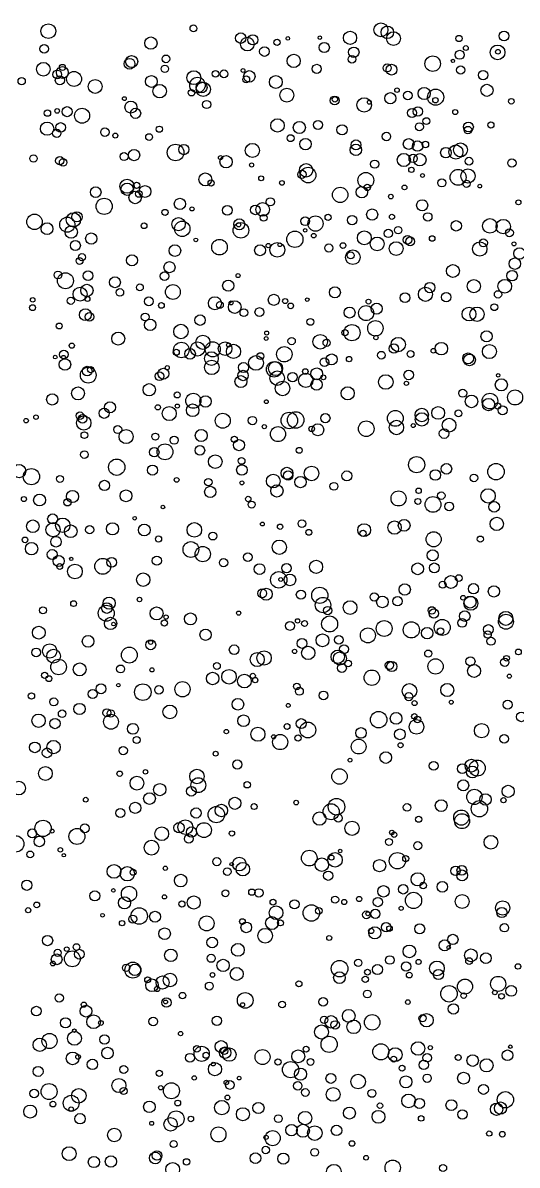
# Model space of a CAD drawing. Extents: x -296 to 296, y -196 to 196.
# Drawn here: x 170.4 to 215.2, y 92 to 195.4 of the extents above; entities that cross this region are included whole.
import ezdxf

# ---------------------------------------------------------------- set-up
doc = ezdxf.new("R2010")
doc.units = 0

msp = doc.modelspace()

# ---------------------------------------------------------------- linework, layer by layer
at = {"layer": 'VIA'}
for centre, radius in [((172.7352, 194.6807), 0.6669), ((185.8792, 194.9358), 0.3066), ((190.1666, 194.0548), 0.4754), ((200.0713, 194.0858), 0.5981), ((202.8703, 194.8054), 0.6309), ((203.4472, 194.5816), 0.5621), ((204.0061, 194.0058), 0.6235), ((214.024, 194.2456), 0.4419), ((172.3583, 193.0851), 0.3833), ((182.0288, 193.6019), 0.5574), ((190.7693, 193.5144), 0.616), ((191.2581, 193.8945), 0.4622), ((193.4585, 193.6758), 0.2858), ((194.4376, 194.0263), 0.1621), ((197.3375, 194.0938), 0.1572), ((197.737, 193.1985), 0.4577), ((209.9444, 194.0179), 0.2818), ((213.4369, 192.7591), 0.6703), ((180.2825, 191.9275), 0.5486), ((183.3873, 192.1751), 0.3503), ((192.3148, 192.8403), 0.4389), ((194.9655, 191.9875), 0.6006), ((200.2461, 192.1434), 0.3454), ((200.408, 192.773), 0.4752), ((207.5599, 191.7402), 0.7023), ((210.0055, 192.5412), 0.4068), ((210.5656, 193.1549), 0.2187), ((213.4743, 192.8186), 0.2107), ((172.2869, 191.2373), 0.6139), ((174.0078, 190.9396), 0.5359), ((174.015, 191.4002), 0.2771), ((180.0913, 191.7291), 0.4941), ((183.2882, 191.2734), 0.3331), ((197.0579, 191.2708), 0.41), ((203.4328, 191.3566), 0.3652), ((203.8337, 191.1961), 0.488), ((209.3902, 191.9856), 0.1502), ((210.0981, 191.1634), 0.3708), ((170.317, 190.16), 0.3304), ((173.5397, 190.767), 0.4001), ((173.7793, 190.2268), 0.4129), ((175.0648, 190.3552), 0.6778), ((176.9735, 189.6808), 0.6285), ((182.0709, 190.129), 0.5344), ((185.912, 190.4723), 0.6282), ((186.2473, 189.804), 0.7043), ((187.8878, 190.8207), 0.3026), ((188.6496, 190.8196), 0.3496), ((190.375, 191.1271), 0.172), ((190.6633, 190.3181), 0.3083), ((190.9422, 190.5873), 0.5211), ((193.3472, 190.079), 0.5859), ((212.1273, 190.7037), 0.4304), ((182.8198, 189.2518), 0.6108), ((185.699, 189.1118), 0.2954), ((186.618, 189.5898), 0.4999), ((186.7694, 189.4185), 0.6452), ((194.3427, 188.8874), 0.6336), ((204.3247, 189.3476), 0.2059), ((206.7928, 189.037), 0.5486), ((207.8221, 188.7091), 0.7321), ((212.4763, 189.3275), 0.5478), ((179.6235, 188.5781), 0.1704), ((180.2119, 187.8061), 0.5392), ((187.0828, 188.0429), 0.3712), ((198.6782, 188.4121), 0.3993), ((198.6956, 188.5142), 0.2491), ((201.3497, 188.0016), 0.6541), ((201.8201, 188.2495), 0.1761), ((203.7253, 188.6141), 0.5047), ((205.3134, 188.8548), 0.3883), ((207.8065, 188.4323), 0.2486), ((214.6812, 188.3348), 0.2505), ((172.6553, 187.2648), 0.2875), ((173.5372, 187.4634), 0.2062), ((174.4321, 187.3938), 0.4568), ((175.7949, 187.027), 0.6781), ((180.6431, 187.2445), 0.4612), ((205.6846, 187.2764), 0.3999), ((206.2156, 187.4118), 0.4309), ((209.6031, 187.3594), 0.2327), ((172.6188, 185.8561), 0.6003), ((173.8469, 185.9674), 0.4342), ((193.4961, 186.1495), 0.6093), ((195.4767, 185.9588), 0.5454), ((197.1715, 186.1975), 0.4033), ((199.3434, 185.7505), 0.466), ((206.3507, 186.0242), 0.3623), ((206.986, 186.5372), 0.3096), ((210.8001, 186.0077), 0.4436), ((212.8347, 186.1834), 0.278), ((173.4957, 185.4344), 0.3813), ((177.8635, 185.5428), 0.3884), ((178.8008, 185.2285), 0.2239), ((181.8583, 185.1005), 0.3031), ((182.7916, 185.8101), 0.2793), ((194.6851, 184.9967), 0.3151), ((203.3618, 185.1512), 0.3866), ((210.7557, 185.7223), 0.3446), ((184.2642, 183.6978), 0.7491), ((185.0129, 183.9649), 0.4641), ((191.2189, 183.885), 0.6414), ((196.0354, 184.4584), 0.5136), ((200.6045, 183.937), 0.5186), ((200.6043, 184.3917), 0.4466), ((205.384, 184.4658), 0.4876), ((206.1899, 184.2803), 0.4683), ((206.8994, 184.4277), 0.2939), ((208.7559, 183.6819), 0.4778), ((209.6619, 183.7386), 0.6396), ((210.0808, 183.9301), 0.6321), ((171.3959, 183.1518), 0.3335), ((173.7679, 182.9543), 0.3757), ((174.0693, 182.8015), 0.3373), ((179.5965, 183.3326), 0.3641), ((180.5048, 183.4645), 0.5121), ((188.3365, 183.23), 0.1854), ((188.8376, 182.857), 0.5613), ((204.9406, 183.022), 0.5935), ((205.7851, 183.161), 0.3718), ((206.4008, 183.042), 0.555), ((210.8538, 182.9109), 0.3515), ((214.7361, 182.7446), 0.373), ((191.1497, 182.5672), 0.1862), ((195.7085, 181.7146), 0.372), ((196.09, 182.0815), 0.6067), ((196.269, 181.6537), 0.7104), ((202.3088, 182.6427), 0.3721), ((205.6321, 182.1277), 0.2388), ((209.8616, 181.4494), 0.722), ((210.7553, 181.5695), 0.6436), ((179.8621, 180.6418), 0.6371), ((180.7334, 180.7291), 0.2819), ((186.9585, 181.2662), 0.5861), ((187.4825, 180.941), 0.2759), ((192.0165, 181.3597), 0.22), ((193.8975, 180.9418), 0.2123), ((201.5018, 181.1841), 0.713), ((206.6344, 181.6165), 0.1731), ((208.3865, 180.9479), 0.3688), ((210.6267, 180.8641), 0.319), ((177.0262, 180.1125), 0.4837), ((179.8678, 180.3676), 0.556), ((180.5995, 179.6232), 0.5651), ((180.93, 179.9488), 0.3075), ((181.4921, 180.168), 0.5403), ((199.1755, 179.863), 0.695), ((201.1339, 180.1093), 0.5196), ((201.6314, 180.5404), 0.2908), ((205.0061, 180.5364), 0.2151), ((211.8235, 180.6567), 0.1685), ((177.7909, 178.8224), 0.7329), ((184.654, 179.0384), 0.5144), ((188.9579, 178.4642), 0.4411), ((191.4938, 178.5018), 0.4341), ((192.1502, 178.5477), 0.6184), ((192.8477, 179.2283), 0.3691), ((203.763, 179.7086), 0.207), ((206.608, 178.9247), 0.5013), ((215.3236, 179.184), 0.2248), ((171.4749, 177.4196), 0.6992), ((175.0048, 177.5997), 0.6494), ((175.3265, 177.8742), 0.4669), ((183.306, 178.2726), 0.2809), ((185.7507, 178.5888), 0.1829), ((192.2405, 177.7842), 0.3068), ((196.9377, 177.2635), 0.6885), ((198.0803, 177.8341), 0.2784), ((200.2583, 177.5827), 0.4251), ((202.0751, 178.0814), 0.5037), ((203.8699, 177.8728), 0.2321), ((207.1164, 177.868), 0.3797), ((172.6163, 176.8007), 0.5387), ((174.4503, 177.1665), 0.6844), ((174.807, 176.5009), 0.5629), ((181.4103, 177.0646), 0.2584), ((184.5333, 177.2095), 0.6016), ((184.8692, 176.7911), 0.6976), ((190.1834, 176.6513), 0.7023), ((190.0296, 177.202), 0.4988), ((189.9712, 177.1548), 0.1933), ((195.9973, 177.4725), 0.3924), ((204.4307, 176.6675), 0.3319), ((209.6974, 177.0615), 0.4702), ((212.7445, 177.0572), 0.6582), ((213.9528, 176.9912), 0.656), ((176.6254, 175.9003), 0.5145), ((186.0984, 175.7882), 0.1673), ((188.2424, 175.1278), 0.7063), ((195.0711, 175.8442), 0.7361), ((196.0004, 176.6533), 0.1598), ((196.7829, 176.17), 0.2066), ((201.3621, 175.9796), 0.6309), ((202.5268, 175.4235), 0.6216), ((203.5387, 176.3727), 0.3766), ((205.2722, 175.7917), 0.3934), ((205.5171, 175.652), 0.3985), ((207.5116, 175.9127), 0.2517), ((212.1487, 175.5196), 0.3616), ((214.5122, 176.4304), 0.3547), ((175.1821, 175.2778), 0.4549), ((184.2029, 174.815), 0.5274), ((191.9148, 174.8507), 0.4943), ((192.654, 175.2716), 0.1925), ((193.4822, 174.8839), 0.6674), ((193.7101, 175.3467), 0.1706), ((198.1438, 175.0534), 0.3683), ((199.4321, 175.2721), 0.2566), ((200.3251, 174.2177), 0.6651), ((204.2508, 174.9963), 0.6217), ((211.8254, 174.965), 0.6498), ((214.9226, 175.4265), 0.1836), ((215.4224, 174.5536), 0.5198), ((175.5589, 173.88), 0.3133), ((175.7831, 174.2224), 0.3186), ((180.3094, 173.9305), 0.5016), ((183.7079, 173.3148), 0.5038), ((200.1309, 174.3837), 0.3151), ((215.0095, 173.6332), 0.5181), ((173.6044, 172.6097), 0.3481), ((174.286, 172.089), 0.722), ((176.3363, 172.5415), 0.4399), ((183.2558, 172.5095), 0.3954), ((189.9213, 172.5512), 0.1837), ((209.3928, 172.9712), 0.5841), ((214.7552, 172.5475), 0.4751), ((176.231, 171.2093), 0.556), ((178.7673, 171.9515), 0.4968), ((181.0314, 171.4909), 0.3075), ((184.0158, 171.069), 0.6722), ((189.0316, 171.642), 0.5039), ((207.2958, 171.4685), 0.4704), ((211.2868, 171.5954), 0.5978), ((214.0917, 171.5862), 0.6215), ((175.6081, 170.8677), 0.6316), ((176.2711, 170.4346), 0.2266), ((179.216, 171.0373), 0.3406), ((187.8218, 170.0487), 0.5905), ((193.1641, 170.3571), 0.5015), ((198.6959, 171.0386), 0.5007), ((205.0532, 170.5526), 0.4408), ((206.9067, 170.8609), 0.6399), ((208.7855, 170.6026), 0.4286), ((213.4782, 170.856), 0.3312), ((171.3057, 169.653), 0.2673), ((171.3203, 170.3544), 0.2043), ((174.7638, 170.2739), 0.3253), ((181.8393, 170.2211), 0.3985), ((182.9813, 169.8521), 0.2578), ((188.2797, 169.8902), 0.3071), ((189.6266, 169.7014), 0.5729), ((189.2966, 170.0805), 0.1784), ((191.8624, 169.2472), 0.4052), ((194.1931, 170.249), 0.2303), ((194.6924, 169.8158), 0.2572), ((196.1907, 170.3802), 0.1616), ((200.0277, 169.2088), 0.499), ((201.5284, 169.1588), 0.679), ((201.7458, 170.2), 0.2189), ((202.488, 169.5669), 0.5019), ((210.8528, 169.0733), 0.6272), ((211.5785, 169.0577), 0.6455), ((213.1431, 169.6903), 0.3058), ((176.0918, 169.0133), 0.5363), ((176.4562, 168.8233), 0.3932), ((181.5036, 168.8055), 0.3533), ((181.9589, 168.102), 0.5184), ((186.4788, 168.524), 0.4733), ((190.451, 169.1933), 0.3499), ((196.4773, 168.3666), 0.3103), ((173.7178, 167.9912), 0.2694), ((184.7452, 167.4908), 0.6526), ((192.5158, 167.3538), 0.1796), ((199.6155, 167.394), 0.2786), ((200.2418, 167.3862), 0.7357), ((202.3687, 167.7831), 0.7008), ((212.4421, 167.0553), 0.508), ((179.0651, 166.851), 0.5861), ((184.7861, 165.8218), 0.7044), ((186.2628, 165.9137), 0.6412), ((186.7371, 166.5169), 0.6438), ((187.6358, 165.878), 0.6817), ((188.7484, 165.9401), 0.6163), ((192.4722, 166.8637), 0.1725), ((194.7788, 166.6281), 0.3332), ((197.3684, 166.5624), 0.6592), ((197.9495, 166.4741), 0.3255), ((202.4138, 166.9391), 0.1984), ((204.4379, 166.314), 0.6483), ((208.3424, 165.9455), 0.564), ((174.1436, 165.4151), 0.3952), ((174.8589, 166.2128), 0.2329), ((184.3239, 165.6099), 0.2701), ((185.5728, 165.4739), 0.4864), ((187.503, 165.0371), 0.622), ((189.5096, 165.6891), 0.6435), ((189.072, 166.2748), 0.1827), ((191.9457, 165.2646), 0.3099), ((194.1153, 165.432), 0.697), ((198.4084, 164.9665), 0.4953), ((202.9127, 165.3465), 0.3494), ((204.0421, 165.9504), 0.4245), ((205.5576, 165.4575), 0.3029), ((207.6242, 165.7471), 0.2135), ((210.7713, 165.0604), 0.4893), ((212.6985, 165.6776), 0.6401), ((173.3602, 165.1786), 0.1633), ((174.2365, 164.507), 0.5245), ((174.1001, 165.1598), 0.1707), ((187.5426, 164.2474), 0.6554), ((190.4114, 164.231), 0.4488), ((191.5493, 164.6511), 0.6663), ((193.1902, 164.0687), 0.6979), ((193.3276, 164.1356), 0.6367), ((197.7527, 164.7158), 0.4028), ((199.9826, 164.9905), 0.2444), ((210.8953, 164.9258), 0.5308), ((176.3498, 163.543), 0.7164), ((176.2542, 163.9061), 0.4357), ((176.5713, 164.0301), 0.2808), ((182.8044, 163.4437), 0.3967), ((183.1603, 163.6725), 0.4939), ((183.5119, 164.2206), 0.184), ((190.1798, 162.9582), 0.5372), ((190.3749, 163.5119), 0.4723), ((193.4716, 163.2688), 0.6582), ((194.863, 163.3653), 0.423), ((196.057, 163.0676), 0.6491), ((196.0178, 163.8724), 0.253), ((197.0509, 163.6648), 0.5344), ((197.6533, 163.3442), 0.2204), ((203.3076, 162.9215), 0.6562), ((205.3922, 163.5631), 0.4365), ((213.4936, 163.5318), 0.1605), ((175.4227, 161.8846), 0.5856), ((181.8767, 162.225), 0.5567), ((193.9555, 162.339), 0.6563), ((197.0421, 162.6893), 0.5162), ((199.8584, 161.8968), 0.5951), ((205.1764, 162.8019), 0.1909), ((213.78, 162.6626), 0.5479), ((173.085, 161.3468), 0.5126), ((184.4108, 161.7477), 0.2727), ((185.8684, 161.2226), 0.6827), ((186.9773, 161.1644), 0.5194), ((210.2821, 161.9068), 0.3632), ((211.0708, 161.1644), 0.5662), ((212.745, 161.1958), 0.7136), ((212.6284, 160.8816), 0.5573), ((215.0264, 161.5268), 0.6847), ((177.795, 160.088), 0.4611), ((178.3172, 160.6271), 0.4953), ((182.6603, 160.6275), 0.2394), ((183.6895, 160.0647), 0.6403), ((184.4225, 160.7447), 0.1824), ((185.8063, 160.3655), 0.5687), ((192.4872, 161.1386), 0.1685), ((204.1741, 159.6301), 0.7208), ((206.5687, 159.9351), 0.605), ((208.0554, 160.1233), 0.5785), ((209.891, 160.0796), 0.3079), ((213.4504, 160.753), 0.2761), ((213.8867, 160.357), 0.4077), ((170.7186, 159.4211), 0.2028), ((171.6183, 159.7368), 0.2085), ((175.5952, 159.867), 0.3468), ((175.9451, 159.2105), 0.6493), ((175.8213, 159.58), 0.3904), ((188.5394, 159.4179), 0.679), ((191.224, 159.4288), 0.3765), ((194.5635, 159.4405), 0.7466), ((195.1488, 159.4876), 0.748), ((197.838, 159.649), 0.4178), ((201.5391, 158.6908), 0.7107), ((204.2766, 158.8032), 0.6494), ((206.5775, 159.5314), 0.6019), ((209.0391, 159.0101), 0.6232), ((175.9965, 158.1074), 0.303), ((179.0239, 158.6153), 0.3656), ((179.7802, 157.9789), 0.6377), ((182.4287, 157.9754), 0.3065), ((186.5899, 158.0783), 0.5408), ((192.3034, 158.8772), 0.1952), ((193.5428, 158.2053), 0.6841), ((196.5975, 158.6766), 0.2505), ((197.1503, 158.5948), 0.5385), ((205.7985, 158.9757), 0.1771), ((208.5957, 158.2559), 0.4398), ((183.3046, 156.5991), 0.7198), ((184.1345, 157.6508), 0.3649), ((189.5907, 157.7284), 0.2808), ((190.016, 157.2061), 0.5014), ((175.999, 156.3487), 0.3399), ((182.3352, 156.5646), 0.4255), ((186.47, 156.7342), 0.4305), ((187.8551, 155.7105), 0.6179), ((195.4696, 156.7386), 0.2658), ((206.1019, 155.435), 0.7345), ((170.0789, 154.8547), 0.602), ((178.9328, 155.2109), 0.7389), ((182.1713, 154.9503), 0.4535), ((190.2668, 154.9582), 0.476), ((190.2423, 155.7748), 0.3063), ((194.3516, 154.6619), 0.5351), ((196.5868, 154.6475), 0.6583), ((208.803, 155.0631), 0.4793), ((213.2947, 154.802), 0.7453), ((171.2026, 154.3535), 0.7371), ((173.7807, 154.1464), 0.3148), ((184.3581, 154.0603), 0.2145), ((187.2281, 153.8542), 0.337), ((193.1122, 153.9545), 0.6249), ((194.4664, 154.4612), 0.4145), ((195.58, 153.8638), 0.513), ((199.7907, 154.4175), 0.4559), ((207.7959, 154.4993), 0.4794), ((211.2909, 154.2403), 0.3473), ((174.9205, 152.5578), 0.5493), ((177.8137, 153.5589), 0.4617), ((179.7709, 152.6156), 0.5359), ((187.4073, 152.9718), 0.5128), ((190.2734, 153.7897), 0.1761), ((193.4478, 153.0664), 0.5557), ((198.6082, 153.4773), 0.3568), ((204.4623, 152.3795), 0.6789), ((206.2851, 153.0738), 0.2415), ((212.579, 152.6099), 0.6491), ((170.5202, 152.3205), 0.2288), ((171.9416, 152.2357), 0.5381), ((174.4699, 152.0325), 0.3352), ((190.8477, 152.3312), 0.2451), ((191.1594, 151.8199), 0.3154), ((206.2198, 152.1113), 0.2668), ((207.5853, 151.8348), 0.7115), ((208.3362, 152.6319), 0.3407), ((209.0609, 151.6618), 0.3912), ((213.1321, 151.6187), 0.4811), ((183.1144, 151.6033), 0.1653), ((171.327, 149.8612), 0.5695), ((173.1615, 149.5525), 0.6418), ((173.1274, 150.5228), 0.4553), ((174.0353, 149.95), 0.6554), ((174.7662, 149.4104), 0.5727), ((178.5533, 149.6222), 0.5508), ((180.5556, 150.5935), 0.1651), ((181.4266, 149.5214), 0.534), ((185.9623, 149.5305), 0.6617), ((192.1304, 150.0656), 0.1721), ((193.7318, 149.8181), 0.2423), ((195.7126, 150.0971), 0.3437), ((201.3477, 149.5121), 0.5807), ((204.103, 149.7416), 0.6065), ((204.9708, 149.9435), 0.536), ((213.362, 150.0728), 0.6013), ((173.4267, 148.4608), 0.4815), ((176.4791, 149.5465), 0.3723), ((182.7189, 148.7161), 0.2816), ((187.6397, 148.9776), 0.3593), ((196.3362, 149.3094), 0.2667), ((201.2462, 149.2248), 0.2879), ((207.6445, 148.6838), 0.6837), ((211.874, 148.6951), 0.2775), ((170.6196, 148.6297), 0.2542), ((171.2144, 147.8334), 0.5617), ((185.651, 147.7531), 0.7143), ((186.7277, 147.346), 0.6921), ((193.6672, 147.9612), 0.6488), ((173.0916, 147.2951), 0.4561), ((173.6646, 146.7161), 0.5067), ((174.8097, 146.9071), 0.1547), ((177.6653, 146.2345), 0.7229), ((178.4666, 146.5881), 0.4418), ((182.5653, 146.7433), 0.4181), ((188.6116, 146.5637), 0.3798), ((190.8129, 147.0648), 0.3885), ((207.5569, 147.2337), 0.5042), ((173.7633, 146.2235), 0.2654), ((175.1447, 145.7691), 0.6656), ((191.8687, 145.9805), 0.4907), ((194.3206, 146.0677), 0.4232), ((196.9942, 146.1872), 0.5922), ((206.2018, 146.0074), 0.5295), ((207.7067, 146.0928), 0.4446), ((181.3303, 145.027), 0.6044), ((193.6115, 145.0109), 0.7416), ((193.7903, 145.0379), 0.1734), ((194.6224, 145.0055), 0.5288), ((208.4712, 144.5679), 0.3111), ((209.2121, 144.8141), 0.5757), ((209.9208, 145.1663), 0.3094), ((192.1141, 143.7869), 0.4011), ((192.4749, 143.7115), 0.5427), ((195.6205, 143.6693), 0.4174), ((197.3274, 143.6097), 0.7329), ((202.2639, 143.4583), 0.3834), ((205.026, 144.1334), 0.5132), ((211.2581, 144.2066), 0.4652), ((213.109, 143.9699), 0.5129), ((175.0261, 142.856), 0.2631), ((178.0397, 142.4577), 0.4806), ((178.2457, 142.9029), 0.5441), ((180.9898, 143.2259), 0.2042), ((197.6206, 142.7313), 0.6962), ((200.0696, 142.4933), 0.6227), ((202.9976, 143.009), 0.5242), ((204.3739, 143.0786), 0.4253), ((210.3142, 143.3857), 0.2151), ((211.0178, 142.8827), 0.6286), ((210.9503, 143.0043), 0.5436), ((172.245, 142.2535), 0.3172), ((177.9824, 141.9859), 0.7215), ((182.5458, 141.9734), 0.5903), ((183.4041, 141.6394), 0.1925), ((185.6132, 141.4718), 0.5409), ((189.9726, 141.9989), 0.1884), ((198.2226, 141.0164), 0.7237), ((198.0395, 142.2332), 0.378), ((207.4807, 142.242), 0.3373), ((207.6644, 141.9648), 0.4134), ((210.4623, 141.7299), 0.4786), ((214.1916, 141.2199), 0.6777), ((214.1868, 141.5241), 0.6334), ((171.8692, 140.2333), 0.5802), ((178.3668, 141.0638), 0.5584), ((178.6428, 141.0078), 0.1651), ((183.245, 141.1001), 0.2861), ((194.6289, 140.8435), 0.4038), ((195.3193, 141.2984), 0.1958), ((195.9455, 141.0557), 0.2703), ((201.6865, 139.984), 0.6793), ((203.158, 140.6001), 0.7171), ((205.6249, 140.4792), 0.7307), ((207.0611, 140.1864), 0.5211), ((208.4226, 140.699), 0.7239), ((208.2696, 140.3553), 0.3016), ((210.2298, 141.1165), 0.4031), ((212.6105, 140.5153), 0.4421), ((176.3373, 139.4395), 0.5297), ((186.9785, 140.0359), 0.5097), ((195.7117, 139.2529), 0.4445), ((197.5716, 139.537), 0.5823), ((199.061, 139.5806), 0.3966), ((212.5396, 140.0618), 0.3312), ((212.8411, 139.4543), 0.3648), ((171.6359, 138.4455), 0.3915), ((172.8571, 138.5659), 0.6494), ((173.2058, 138.0992), 0.6228), ((180.0724, 138.2006), 0.7197), ((182.0094, 139.1338), 0.4525), ((182.0018, 139.3478), 0.1847), ((189.5709, 138.6812), 0.4379), ((192.2819, 137.9358), 0.6541), ((195.0416, 138.5357), 0.1976), ((196.2832, 138.3938), 0.6007), ((198.9565, 138.0435), 0.6045), ((199.5189, 138.7325), 0.4025), ((207.1535, 138.3388), 0.3198), ((215.3243, 138.481), 0.2604), ((173.6668, 137.1215), 0.7068), ((191.6582, 137.799), 0.6378), ((199.1512, 137.8926), 0.5917), ((199.9059, 137.4309), 0.2975), ((203.639, 137.2761), 0.3772), ((203.8492, 137.1671), 0.4653), ((207.8151, 137.171), 0.6925), ((210.9834, 137.6313), 0.4092), ((214.0921, 137.5446), 0.3808), ((214.2529, 137.9092), 0.2535), ((172.4046, 136.3663), 0.2826), ((175.5752, 136.9019), 0.5855), ((179.2788, 136.9434), 0.3579), ((182.117, 136.8583), 0.1868), ((187.6178, 136.0768), 0.5631), ((188.009, 137.2145), 0.3078), ((189.1036, 136.2349), 0.6621), ((191.2563, 136.3152), 0.2366), ((199.3308, 137.0252), 0.4047), ((202.0449, 136.1502), 0.6989), ((211.3054, 136.7615), 0.5881), ((172.7798, 136.0677), 0.2679), ((177.5073, 135.146), 0.4489), ((179.0767, 135.4743), 0.1535), ((181.2928, 134.8428), 0.7499), ((184.8894, 135.106), 0.6933), ((190.4942, 135.8465), 0.6244), ((191.4723, 135.9321), 0.2436), ((195.2426, 135.3671), 0.2984), ((205.454, 134.9561), 0.6643), ((208.8812, 135.0386), 0.5926), ((214.5019, 136.2908), 0.1898), ((171.2005, 134.4989), 0.288), ((176.7521, 134.6682), 0.4126), ((182.7518, 135.0525), 0.3824), ((195.4781, 134.9264), 0.3587), ((197.6666, 134.5514), 0.3967), ((205.4021, 134.43), 0.3695), ((173.2273, 133.964), 0.3614), ((175.557, 133.3216), 0.5081), ((183.7436, 133.0509), 0.6215), ((189.9095, 133.7456), 0.5283), ((194.4701, 133.6428), 0.1737), ((205.9181, 133.8489), 0.2263), ((209.2385, 133.9332), 0.1803), ((214.3579, 133.7094), 0.4151), ((171.8432, 132.2593), 0.6059), ((173.3374, 131.9987), 0.4645), ((173.9843, 132.8879), 0.3427), ((178.0383, 132.9776), 0.3654), ((178.4118, 132.1641), 0.6738), ((178.3922, 132.9113), 0.331), ((190.4258, 132.255), 0.5291), ((195.6437, 131.9934), 0.4507), ((202.6606, 132.3482), 0.7464), ((204.2449, 132.4684), 0.5321), ((205.9023, 132.6476), 0.2496), ((206.1927, 132.3686), 0.3001), ((215.5911, 132.607), 0.4374), ((180.3998, 131.5245), 0.4951), ((188.8647, 131.2731), 0.2015), ((191.7265, 131.031), 0.6363), ((194.3613, 131.7355), 0.2638), ((196.2455, 131.4229), 0.7168), ((201.0642, 131.147), 0.4819), ((204.5848, 131.0261), 0.4873), ((206.0937, 131.7017), 0.6655), ((211.9926, 131.3591), 0.6518), ((171.505, 129.844), 0.4812), ((173.2074, 129.8688), 0.607), ((180.7459, 130.5127), 0.317), ((193.1505, 130.8017), 0.1865), ((193.7409, 130.3247), 0.6869), ((195.3614, 130.6943), 0.2839), ((200.8481, 129.9161), 0.6711), ((214.027, 130.6103), 0.393), ((172.6218, 129.3519), 0.4403), ((179.52, 129.5521), 0.3761), ((187.8913, 129.2692), 0.2228), ((203.3094, 128.925), 0.5271), ((204.6539, 130.0402), 0.228), ((189.8618, 128.2926), 0.4116), ((200.0696, 128.6858), 0.1729), ((207.6433, 128.1697), 0.3985), ((210.2483, 127.9109), 0.4427), ((211.0687, 128.1919), 0.5778), ((211.5959, 127.972), 0.7284), ((172.4642, 127.4785), 0.6244), ((179.1989, 127.4587), 0.2466), ((180.7603, 126.6066), 0.625), ((181.5323, 127.6262), 0.2018), ((186.1972, 127.2115), 0.6528), ((199.1125, 127.2086), 0.6975), ((211.1577, 127.6182), 0.5372), ((170.0452, 126.156), 0.6212), ((182.8282, 126.0168), 0.5541), ((185.6859, 125.8742), 0.4364), ((186.3295, 126.4232), 0.6714), ((190.752, 126.4584), 0.286), ((210.3299, 126.4068), 0.4956), ((214.3999, 125.8638), 0.5457), ((176.1215, 125.1056), 0.2169), ((181.8989, 125.2077), 0.5304), ((189.6392, 124.7821), 0.5476), ((198.8426, 124.4668), 0.7497), ((211.3369, 125.3565), 0.6917), ((212.3408, 125.1254), 0.5203), ((213.9693, 125.0611), 0.2397), ((179.2596, 123.8981), 0.4025), ((180.6056, 124.3687), 0.5044), ((186.1162, 123.9033), 0.4627), ((187.9558, 123.7601), 0.7447), ((188.4086, 124.1258), 0.5623), ((191.3816, 124.487), 0.2719), ((195.1876, 124.846), 0.2115), ((198.3587, 124.0174), 0.7304), ((205.2416, 124.4106), 0.348), ((208.3294, 124.5712), 0.537), ((210.147, 123.4858), 0.6862), ((211.7878, 124.2827), 0.739), ((172.2535, 122.5102), 0.742), ((185.1438, 122.6191), 0.6691), ((197.3, 123.3972), 0.6009), ((199.0029, 123.4371), 0.3639), ((200.249, 122.5212), 0.6462), ((206.2905, 123.3355), 0.2742), ((210.2225, 123.1653), 0.6762), ((171.2711, 122.0543), 0.4051), ((173.079, 122.2671), 0.1761), ((175.328, 121.7796), 0.7232), ((176.0341, 122.5112), 0.3987), ((183.0108, 122.0265), 0.62), ((184.5799, 122.5746), 0.47), ((185.7068, 122.1788), 0.4657), ((186.83, 122.3521), 0.6742), ((189.3697, 122.0554), 0.237), ((203.8543, 122.1458), 0.2038), ((204.0686, 121.9374), 0.2444), ((169.7679, 121.1045), 0.7457), ((171.9179, 121.3294), 0.4794), ((182.0817, 120.7626), 0.6683), ((185.4601, 121.5687), 0.4011), ((203.5997, 121.2799), 0.3061), ((206.2023, 120.9459), 0.3642), ((212.8333, 121.2532), 0.6181), ((171.091, 120.1481), 0.3123), ((173.8237, 120.5648), 0.2067), ((174.1363, 120.0836), 0.1513), ((196.3777, 119.8204), 0.7107), ((198.7081, 119.6628), 0.6599), ((198.3798, 119.8672), 0.2317), ((199.1744, 120.4648), 0.1574), ((204.3659, 119.5803), 0.739), ((205.1196, 119.7781), 0.2809), ((178.6833, 118.6199), 0.6236), ((179.887, 118.4034), 0.649), ((183.3341, 118.898), 0.196), ((188.0019, 119.4981), 0.3636), ((188.9424, 118.5995), 0.3491), ((189.3479, 119.2792), 0.1549), ((190.0385, 119.2793), 0.619), ((190.3589, 118.819), 0.6141), ((197.5127, 119.2257), 0.6114), ((202.743, 119.1355), 0.5558), ((209.6276, 118.6644), 0.429), ((210.1987, 118.7148), 0.4413), ((180.4108, 118.5329), 0.2669), ((184.7238, 117.7899), 0.5732), ((198.0941, 118.2279), 0.4217), ((206.2077, 117.8982), 0.6033), ((210.2272, 118.2535), 0.4916), ((170.7841, 117.3618), 0.4613), ((178.623, 116.8984), 0.1652), ((180.0442, 116.5787), 0.692), ((188.782, 116.6358), 0.3097), ((191.1773, 116.736), 0.2858), ((191.8159, 116.6648), 0.3831), ((203.0983, 116.8105), 0.5186), ((204.8911, 116.9964), 0.4261), ((206.7027, 117.3296), 0.295), ((208.4365, 117.2183), 0.4771), ((171.683, 115.5786), 0.2606), ((176.9485, 116.3972), 0.4525), ((179.6345, 115.7637), 0.551), ((183.254, 116.3096), 0.191), ((184.836, 115.6649), 0.2799), ((185.9081, 115.797), 0.596), ((193.0931, 115.8327), 0.267), ((195.0381, 115.6425), 0.4117), ((198.7177, 116.0609), 0.3235), ((199.5441, 115.8479), 0.2321), ((200.8982, 116.1197), 0.239), ((202.5913, 115.8435), 0.42), ((205.821, 115.9866), 0.7377), ((210.2252, 115.8896), 0.6281), ((213.8951, 115.3023), 0.6473), ((170.9136, 115.104), 0.2352), ((177.649, 114.6445), 0.1667), ((180.9648, 114.5783), 0.7482), ((182.408, 114.5112), 0.4972), ((193.3694, 114.8673), 0.6178), ((196.5657, 114.8513), 0.7475), ((197.2409, 115.0444), 0.2934), ((201.5587, 114.6869), 0.3546), ((201.6829, 114.7871), 0.1788), ((202.3589, 114.7755), 0.4165), ((204.7025, 115.2741), 0.191), ((213.8328, 114.8998), 0.4613), ((179.4139, 113.9275), 0.2398), ((180.3794, 114.2963), 0.3642), ((187.0742, 113.9068), 0.6772), ((190.319, 114.0767), 0.2585), ((190.6658, 113.5497), 0.4829), ((192.9988, 113.9371), 0.5836), ((193.7611, 113.951), 0.2678), ((203.3325, 113.5661), 0.4247), ((206.3823, 113.4172), 0.4535), ((214.0605, 113.5136), 0.3779), ((172.6653, 112.3514), 0.4618), ((183.272, 112.9786), 0.5249), ((192.3796, 112.7914), 0.6638), ((198.1832, 112.5919), 0.224), ((201.9834, 113.225), 0.2447), ((202.3126, 113.0507), 0.5473), ((203.649, 113.4402), 0.2499), ((209.3855, 112.4529), 0.4691), ((174.4001, 111.5807), 0.2077), ((175.2888, 111.7701), 0.3023), ((187.5831, 112.1754), 0.4822), ((189.905, 111.512), 0.5785), ((205.4504, 111.3734), 0.5677), ((208.6357, 111.9207), 0.497), ((209.0074, 111.7367), 0.1671), ((173.4886, 110.6538), 0.4885), ((173.5779, 111.2395), 0.3237), ((174.9068, 110.6986), 0.7198), ((175.5393, 111.1213), 0.4436), ((183.8309, 111.0235), 0.5651), ((187.4891, 110.7496), 0.364), ((188.5657, 110.1077), 0.5593), ((200.812, 110.3422), 0.3249), ((203.6677, 110.5941), 0.3863), ((211.0213, 111.0153), 0.5804), ((210.8627, 110.491), 0.3113), ((212.3805, 110.763), 0.4864), ((173.1494, 110.2772), 0.2212), ((179.7872, 109.8857), 0.3404), ((180.3933, 109.6855), 0.7243), ((180.5717, 109.6975), 0.5188), ((189.8019, 109.3305), 0.5875), ((199.1225, 109.8142), 0.7485), ((201.6544, 109.4965), 0.2609), ((202.5587, 109.7278), 0.4563), ((205.1517, 110.0023), 0.4257), ((206.2823, 110.4165), 0.2299), ((207.9447, 109.8367), 0.6638), ((208.0771, 109.2833), 0.465), ((215.2835, 110.0113), 0.249), ((181.733, 108.8011), 0.2663), ((182.1236, 108.3095), 0.5698), ((183.0853, 108.5579), 0.5963), ((183.7615, 108.7812), 0.6166), ((187.3188, 108.235), 0.36), ((187.6063, 109.2449), 0.2083), ((195.4418, 108.4412), 0.269), ((199.1115, 108.9983), 0.5268), ((201.4492, 108.8465), 0.2892), ((205.434, 109.2325), 0.2605), ((210.4854, 108.1908), 0.6799), ((213.4902, 108.4311), 0.6831), ((182.5973, 107.9731), 0.2419), ((184.8855, 107.3705), 0.2957), ((190.5681, 106.9412), 0.7098), ((201.6359, 107.5152), 0.3501), ((209.0412, 107.5381), 0.7458), ((210.3671, 107.3616), 0.2465), ((213.1955, 107.6501), 0.2041), ((213.7975, 107.3145), 0.2529), ((214.674, 107.8023), 0.4899), ((173.7222, 107.1595), 0.3747), ((175.9533, 106.5548), 0.2347), ((183.435, 106.742), 0.4229), ((183.3584, 106.7975), 0.1758), ((190.3352, 106.5477), 0.1796), ((193.9097, 106.5583), 0.3008), ((197.634, 106.8073), 0.3836), ((205.3084, 106.7834), 0.2101), ((209.4331, 106.1671), 0.4678), ((171.6491, 105.9696), 0.4321), ((176.1487, 105.9642), 0.5311), ((176.8309, 105.0039), 0.6143), ((188.0047, 105.0912), 0.4265), ((197.726, 105.1795), 0.3277), ((198.3613, 105.0029), 0.5643), ((199.9514, 105.5387), 0.5795), ((202.0762, 104.9509), 0.7024), ((206.6445, 105.3238), 0.3262), ((207.002, 105.143), 0.6071), ((174.2859, 104.9002), 0.4593), ((177.4969, 104.896), 0.2154), ((182.2355, 105.0251), 0.4007), ((197.4853, 104.0755), 0.6365), ((198.7156, 104.7168), 0.3846), ((200.4046, 104.5401), 0.6131), ((171.9605, 102.9196), 0.6052), ((172.8398, 103.2628), 0.683), ((175.097, 103.5009), 0.6283), ((175.0902, 104.1997), 0.163), ((177.8207, 103.3967), 0.4325), ((184.715, 103.9313), 0.1984), ((198.1771, 102.9613), 0.7364), ((178.0959, 102.1663), 0.5262), ((186.1962, 102.5596), 0.3037), ((186.6306, 102.1034), 0.6864), ((188.395, 102.7506), 0.5436), ((188.7555, 102.2053), 0.5199), ((188.6749, 102.3603), 0.3203), ((189.1345, 102.0271), 0.6032), ((192.1395, 101.8127), 0.6784), ((195.3737, 101.8713), 0.5858), ((196.0917, 102.5245), 0.2643), ((202.8624, 102.2843), 0.7326), ((204.1572, 102.024), 0.6316), ((206.2322, 102.5845), 0.6125), ((207.3453, 102.6617), 0.1843), ((214.3369, 101.9689), 0.4866), ((214.5887, 102.7445), 0.1608), ((174.9271, 101.691), 0.5722), ((175.4226, 101.827), 0.2118), ((176.7259, 101.148), 0.4705), ((185.5657, 101.7424), 0.4009), ((187.0251, 101.9671), 0.2705), ((193.5424, 101.3609), 0.2808), ((194.6814, 100.6666), 0.7341), ((196.4901, 101.3642), 0.3076), ((204.0238, 101.6228), 0.2627), ((206.7559, 101.0998), 0.4265), ((207.0537, 101.7512), 0.3835), ((209.8737, 101.7688), 0.2708), ((211.1822, 101.4903), 0.5217), ((212.4433, 101.056), 0.5956), ((171.8076, 100.507), 0.451), ((179.5665, 100.6834), 0.3577), ((182.7813, 100.3449), 0.2837), ((187.8336, 100.7125), 0.5988), ((187.6769, 101.1729), 0.1718), ((195.5803, 100.2627), 0.5547), ((198.3307, 99.8719), 0.4428), ((204.7814, 100.7966), 0.2639), ((210.3569, 99.8994), 0.5383), ((172.7976, 98.6801), 0.7238), ((179.13, 99.2304), 0.6395), ((183.8856, 98.7569), 0.7267), ((185.9578, 99.9167), 0.1949), ((188.8642, 99.5052), 0.2007), ((189.1779, 99.289), 0.4025), ((190.0158, 99.9069), 0.1701), ((195.3269, 99.207), 0.3861), ((200.7997, 99.5914), 0.66), ((205.1278, 99.565), 0.5405), ((207.0603, 99.893), 0.3729), ((212.1622, 98.8775), 0.4473), ((171.4542, 98.5196), 0.3907), ((174.8014, 97.6276), 0.7179), ((175.4915, 98.3024), 0.6554), ((179.5489, 98.7323), 0.3214), ((182.9187, 99.0325), 0.2013), ((188.9646, 98.1483), 0.2151), ((196.013, 98.6019), 0.3498), ((198.5423, 98.4288), 0.6214), ((202.0553, 98.5218), 0.359), ((205.3734, 97.8412), 0.6161), ((214.1482, 97.9428), 0.737), ((171.09, 96.8755), 0.5845), ((173.1473, 97.5538), 0.261), ((174.7992, 97.0977), 0.2037), ((181.8899, 97.3066), 0.5232), ((184.4565, 97.6478), 0.2632), ((188.4522, 97.2356), 0.6523), ((190.3631, 96.6365), 0.5892), ((191.7689, 97.1995), 0.5084), ((200.0138, 96.7411), 0.5447), ((202.7826, 97.407), 0.2504), ((206.3632, 97.6133), 0.4556), ((209.2561, 97.455), 0.4922), ((213.3526, 97.0802), 0.5543), ((213.7048, 97.1886), 0.5536), ((175.6051, 96.2225), 0.4738), ((183.813, 95.7195), 0.607), ((184.3123, 96.2108), 0.7271), ((185.6507, 96.2058), 0.2506), ((193.5688, 96.2319), 0.3531), ((195.9983, 96.2863), 0.6089), ((202.6447, 96.4006), 0.581), ((206.5133, 96.2526), 0.2506), ((210.2554, 96.6187), 0.4204), ((178.7066, 94.7506), 0.6109), ((182.0929, 95.8125), 0.1768), ((188.1491, 94.8046), 0.6819), ((193.0586, 94.4699), 0.6833), ((194.761, 95.1844), 0.5196), ((195.806, 95.1333), 0.5866), ((196.8747, 94.9251), 0.6594), ((198.8473, 95.1681), 0.4731), ((184.0851, 93.9291), 0.3119), ((192.4629, 94.5465), 0.1906), ((200.2488, 93.9815), 0.2532), ((212.6866, 94.8843), 0.2387), ((213.8666, 94.8248), 0.2583), ((174.6174, 93.0624), 0.6301), ((182.423, 92.6748), 0.5288), ((182.5791, 92.889), 0.4291), ((191.5001, 92.6538), 0.4858), ((192.4343, 93.3936), 0.3365), ((194.0195, 92.6194), 0.5034), ((196.8635, 93.1847), 0.3445), ((176.858, 92.304), 0.5069), ((178.4044, 92.3496), 0.5149), ((183.9997, 91.6298), 0.6254), ((185.2528, 92.3189), 0.2875), ((198.6036, 91.4351), 0.6614), ((201.5261, 92.6947), 0.2092), ((203.9332, 91.7919), 0.6949), ((208.4961, 91.7644), 0.3265)]:
    msp.add_circle(centre, radius, dxfattribs=at)

doc.saveas('drawing.dxf')
